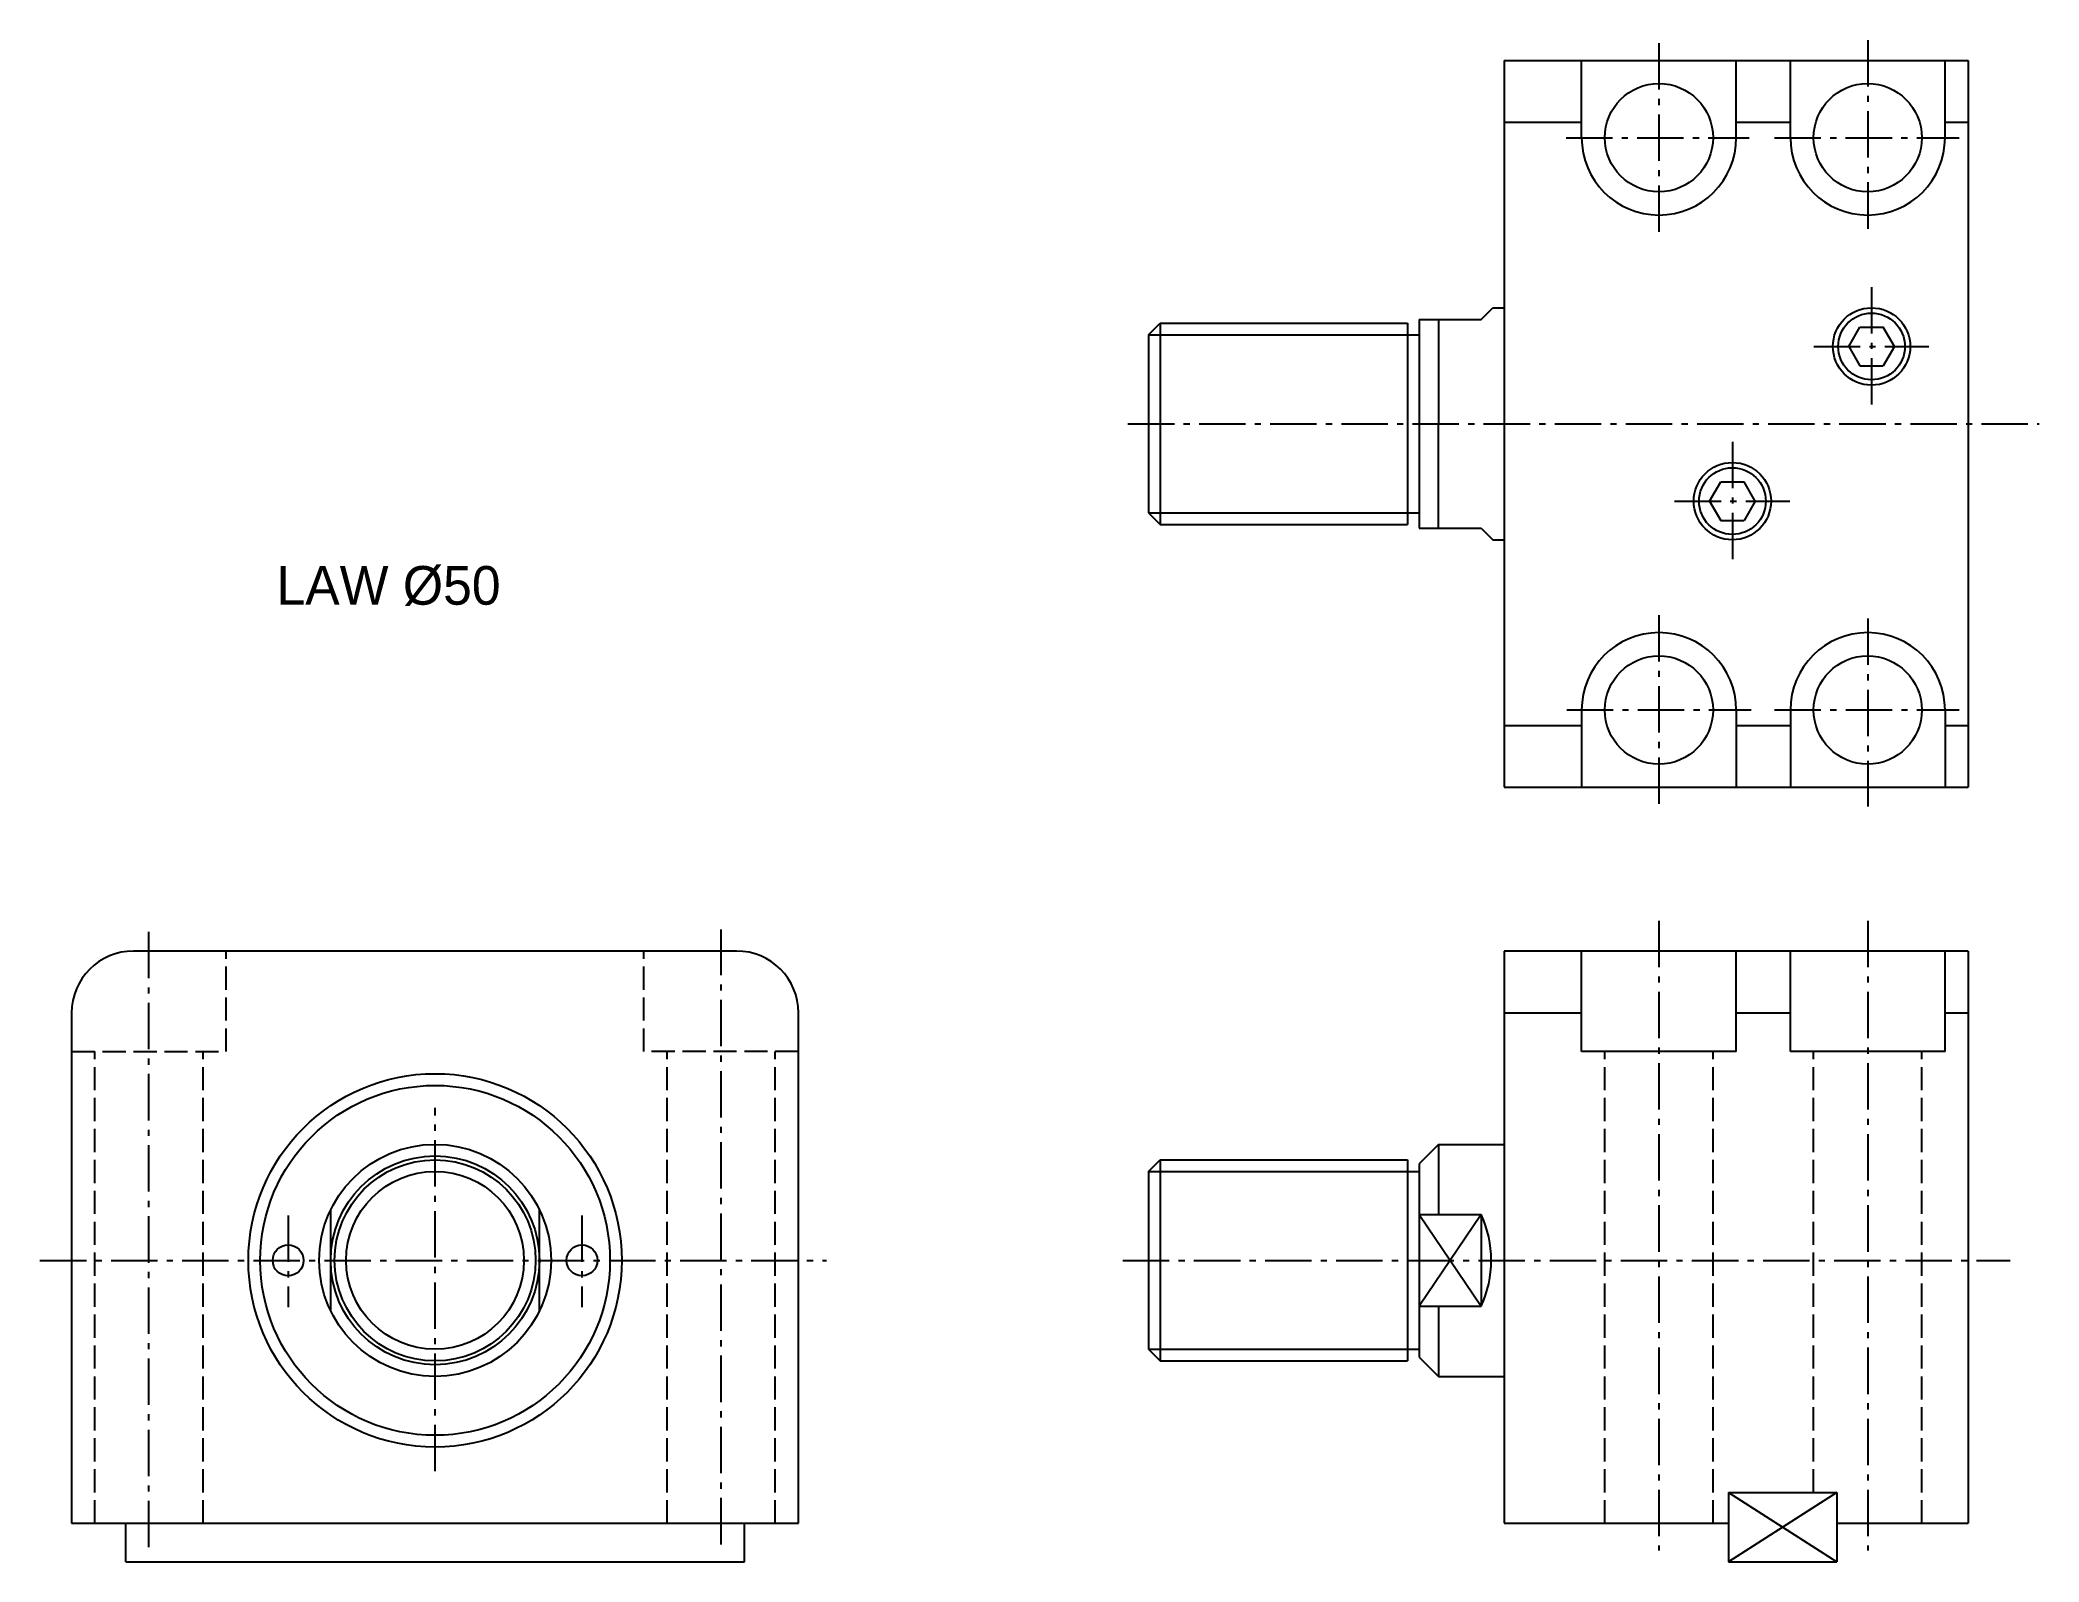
# Model space of a CAD drawing. Extents: x 150 to 409, y -10 to 187.
import ezdxf

# ---------------------------------------------------------------- set-up
doc = ezdxf.new("R2010")
doc.units = 0
doc.header["$MEASUREMENT"] = 0
doc.linetypes.add('DASHED', pattern=[4, 3, -1])
doc.linetypes.add('SCENTER', pattern=[9.2, 6, -1.2, 0.8, -1.2])
doc.layers.get('0').update_dxf_attribs({"linetype": 'CONTINUOUS'})
for name, color, linetype in [('CON', 2, 'CONTINUOUS'), ('DAS', 3, 'DASHED'), ('DIM', 7, 'CONTINUOUS'), ('SCEN', 1, 'SCENTER'), ('UTI', 7, 'CONTINUOUS')]:
    doc.layers.add(name, color=color, linetype=linetype)

# ---------------------------------------------------------------- blocks, each defined once
blk = doc.blocks.new('00000093')
at = {"layer": 'CON'}
for p, q in [((-2.95, 0), (-1.51, 2.5)), ((-1.51, 2.5), (1.51, 2.5)), ((2.95, 0), (1.51, 2.5)), ((2.95, 0), (1.51, -2.5)), ((-2.95, 0), (-1.51, -2.5)), ((-1.51, -2.5), (1.51, -2.5))]:
    blk.add_line(p, q, dxfattribs=at)
for radius in [5, 4.31]:
    blk.add_circle((0, 0), radius, dxfattribs=at)

msp = doc.modelspace()

# ---------------------------------------------------------------- linework, layer by layer
for p, q in [((368.79, -0.7), (382.79, -9.7)), ((382.79, -0.7), (368.79, -9.7))]:
    msp.add_line(p, q)
at = {"layer": 'CON'}
for p, q in [((339.79, 184.47), (339.79, 90.47)), ((339.79, 184.47), (399.79, 184.47)), ((349.79, 174.47), (349.79, 184.47)), ((369.79, 174.47), (369.79, 184.47)), ((376.79, 174.47), (376.79, 184.47)), ((396.79, 174.47), (396.79, 184.47)), ((399.79, 184.47), (399.79, 90.47)), ((339.79, 176.47), (349.79, 176.47)), ((369.79, 176.47), (376.79, 176.47)), ((396.79, 176.47), (399.79, 176.47)), ((293.79, 148.97), (295.29, 150.47)), ((295.29, 150.47), (327.29, 150.47)), ((295.29, 150.47), (295.29, 124.47)), ((327.29, 150.47), (327.29, 124.47)), ((328.79, 150.97), (328.79, 123.97)), ((328.79, 150.97), (336.79, 150.97)), ((331.29, 150.97), (331.29, 137.47)), ((336.79, 150.97), (338.29, 152.47)), ((338.29, 152.47), (339.79, 152.47)), ((293.79, 148.97), (293.79, 125.97)), ((327.29, 148.97), (328.79, 148.97)), ((331.29, 123.97), (331.29, 137.47)), ((293.79, 125.97), (295.29, 124.47)), ((295.29, 124.47), (327.29, 124.47)), ((327.29, 125.97), (328.79, 125.97)), ((328.79, 123.97), (336.79, 123.97)), ((336.79, 123.97), (338.29, 122.47)), ((338.29, 122.47), (339.79, 122.47)), ((339.79, 98.47), (349.79, 98.47)), ((349.79, 100.47), (349.79, 90.47)), ((369.79, 100.47), (369.79, 90.47)), ((369.79, 98.47), (376.79, 98.47)), ((376.79, 100.47), (376.79, 90.47)), ((396.79, 100.47), (396.79, 90.47)), ((396.79, 98.47), (399.79, 98.47)), ((339.79, 90.47), (399.79, 90.47)), ((240.51, 69.3), (162.51, 69.3)), ((399.79, 69.3), (339.79, 69.3)), ((339.79, 69.3), (339.79, -4.7)), ((349.79, 56.3), (349.79, 69.3)), ((369.79, 56.3), (369.79, 69.3)), ((376.79, 56.3), (376.79, 69.3)), ((396.79, 56.3), (396.79, 69.3)), ((399.79, 69.3), (399.79, -4.7)), ((154.51, 61.3), (154.51, -4.7)), ((248.51, -4.7), (248.51, 61.3)), ((339.79, 61.3), (349.79, 61.3)), ((369.79, 61.3), (376.79, 61.3)), ((396.79, 61.3), (399.79, 61.3)), ((369.79, 56.3), (349.79, 56.3)), ((396.79, 56.3), (376.79, 56.3)), ((331.29, 44.3), (328.79, 41.8)), ((331.29, 44.3), (339.79, 44.3)), ((331.29, 44.3), (331.29, 35.23)), ((293.79, 40.8), (295.29, 42.3)), ((295.29, 42.3), (327.29, 42.3)), ((295.29, 42.3), (295.29, 16.3)), ((327.29, 42.3), (327.29, 16.3)), ((328.79, 41.8), (328.79, 16.8)), ((293.79, 40.8), (293.79, 17.8)), ((327.29, 40.8), (328.79, 40.8)), ((188.01, 22.76), (188.01, 35.83)), ((215.01, 22.76), (215.01, 35.83)), ((328.79, 35.23), (336.79, 35.23)), ((336.79, 35.23), (336.79, 23.36)), ((328.79, 23.36), (336.79, 23.36)), ((331.29, 23.36), (331.29, 14.3)), ((293.79, 17.8), (295.29, 16.3)), ((295.29, 16.3), (327.29, 16.3)), ((327.29, 17.8), (328.79, 17.8)), ((328.79, 16.8), (331.29, 14.3)), ((331.29, 14.3), (339.79, 14.3)), ((368.79, -0.7), (368.79, -9.7)), ((368.79, -0.7), (382.79, -0.7)), ((382.79, -0.7), (382.79, -9.7)), ((154.51, -4.7), (248.51, -4.7)), ((161.51, -9.7), (161.51, -4.7)), ((241.51, -9.7), (241.51, -4.7)), ((339.79, -4.7), (368.79, -4.7)), ((382.79, -4.7), (399.79, -4.7)), ((161.51, -9.7), (241.51, -9.7)), ((368.79, -9.7), (382.79, -9.7))]:
    msp.add_line(p, q, dxfattribs=at)
for centre, radius in [((359.79, 174.47), 7), ((386.79, 174.47), 7), ((359.79, 100.47), 7), ((386.79, 100.47), 7), ((201.51, 29.3), 24.14), ((201.51, 29.3), 22.62), ((201.51, 29.3), 15), ((201.51, 29.3), 13.5), ((201.51, 29.3), 13), ((182.51, 29.3), 2), ((220.51, 29.3), 2)]:
    msp.add_circle(centre, radius, dxfattribs=at)
for centre, radius, start, end in [((359.79, 174.47), 10, 180, 0), ((386.79, 174.47), 10, 180, 0), ((359.79, 100.47), 10, 0, 180), ((386.79, 100.47), 10, 0, 180), ((162.51, 61.3), 8, 90, 180), ((240.51, 61.3), 8, 0, 90), ((323.9, 29.3), 14.2, 335.2777, 24.7223)]:
    msp.add_arc(centre, radius, start, end, dxfattribs=at)
at = {"layer": 'DAS'}
for p, q in [((174.51, 56.3), (174.51, 69.3)), ((228.51, 56.3), (228.51, 69.3)), ((154.51, 56.3), (174.51, 56.3)), ((157.51, -4.7), (157.51, 56.3)), ((171.51, -4.7), (171.51, 56.3)), ((248.51, 56.3), (228.51, 56.3)), ((231.51, -4.7), (231.51, 56.3)), ((245.51, -4.7), (245.51, 56.3)), ((352.79, -4.7), (352.79, 56.3)), ((366.79, -4.7), (366.79, 56.3)), ((379.79, -0.7), (379.79, 56.3)), ((393.79, -4.7), (393.79, 56.3))]:
    msp.add_line(p, q, dxfattribs=at)
at = {"layer": 'DIM'}
msp.add_circle((201.51, 29.3), 11.5, dxfattribs=at)
at = {"layer": 'SCEN'}
for p, q in [((359.79, 186.68), (359.79, 161.23)), ((386.79, 187.1), (386.79, 161.75)), ((347.78, 174.47), (371.46, 174.47)), ((374.74, 174.47), (398.63, 174.47)), ((387.29, 155.16), (387.29, 139.42)), ((379.82, 147.47), (394.71, 147.47)), ((291.12, 137.47), (408.95, 137.47)), ((369.29, 135.16), (369.29, 119.42)), ((361.82, 127.47), (376.71, 127.47)), ((359.79, 112.74), (359.79, 88.11)), ((386.79, 112.29), (386.79, 88)), ((347.86, 100.47), (371.73, 100.47)), ((374.75, 100.47), (398.62, 100.47)), ((164.51, -7.8), (164.51, 72.46)), ((359.79, 73.22), (359.79, -8.23)), ((386.79, 73.22), (386.79, -8.23)), ((238.51, -7.42), (238.51, 72.08)), ((201.51, 2.05), (201.51, 49.03)), ((182.51, 35.1), (182.51, 23.27)), ((220.51, 35.1), (220.51, 23.27)), ((150.41, 29.3), (252.12, 29.3)), ((290.46, 29.3), (405.21, 29.3))]:
    msp.add_line(p, q, dxfattribs=at)
at = {"layer": 'UTI'}
for p, q in [((293.79, 148.97), (327.29, 148.97)), ((293.79, 125.97), (327.29, 125.97)), ((293.79, 40.8), (327.29, 40.8)), ((336.79, 35.23), (328.79, 23.36)), ((328.79, 35.23), (336.79, 23.36)), ((293.79, 17.8), (327.29, 17.8))]:
    msp.add_line(p, q, dxfattribs=at)

# ---------------------------------------------------------------- block references
at = {"layer": 'CON'}
for p in [(387.29, 147.47), (369.29, 127.47)]:
    msp.add_blockref('00000093', p, dxfattribs=at)

# ---------------------------------------------------------------- texts
at = {"layer": 'DIM', "insert": (181, 119.08), "char_height": 5, "width": 75.33, "attachment_point": 1}
msp.add_mtext('LAW %%C50', dxfattribs=at)

doc.saveas('drawing.dxf')
